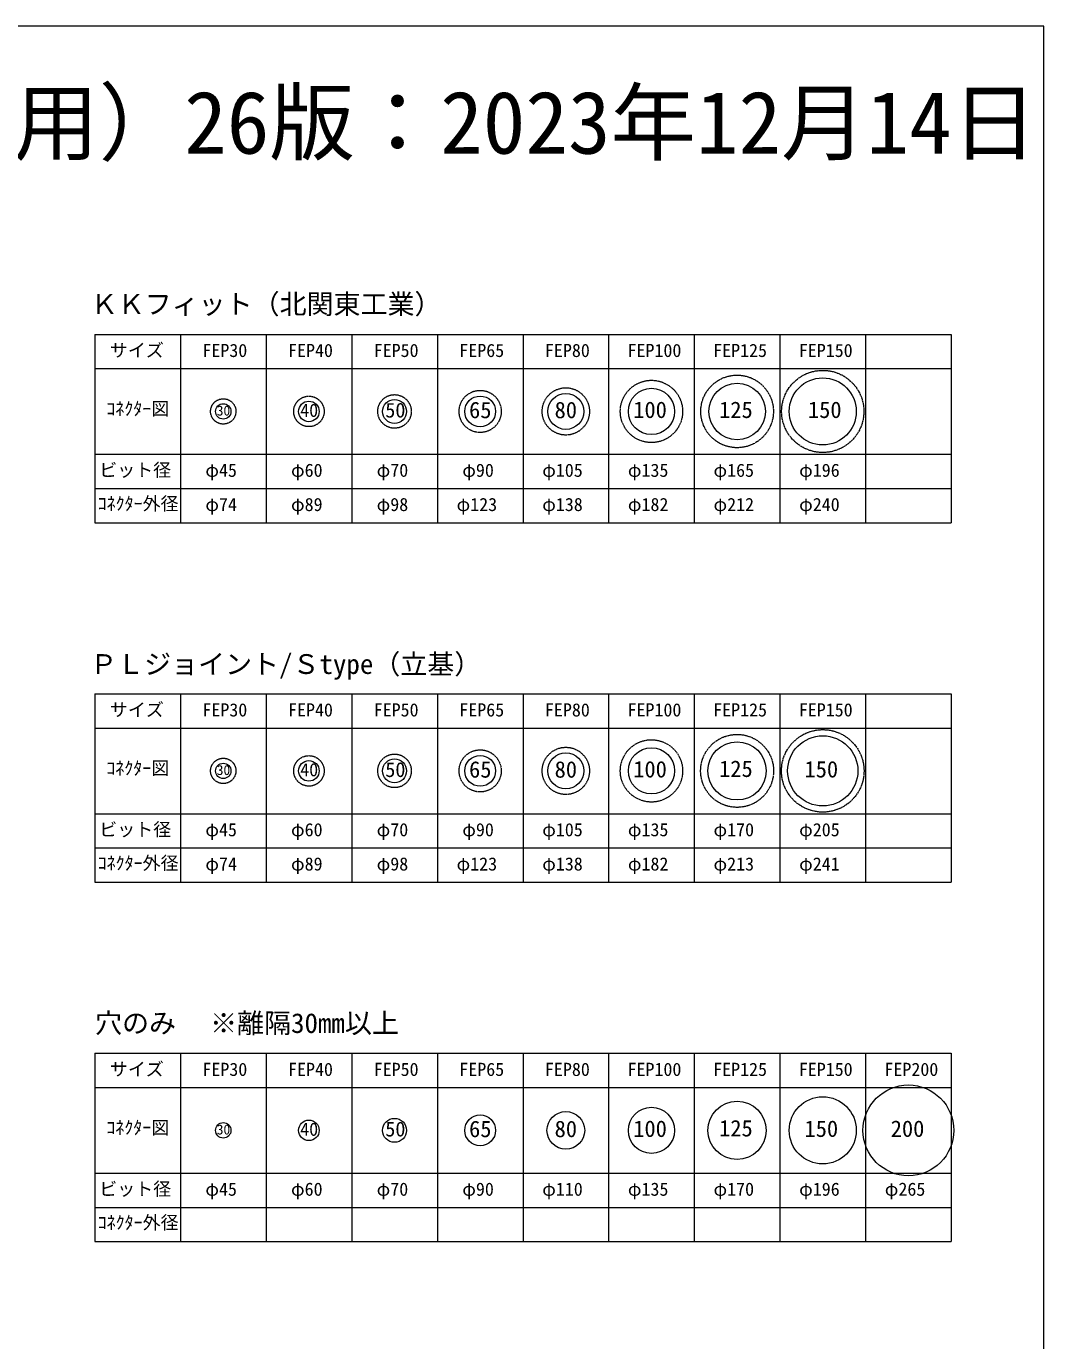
# Model space of a CAD drawing. Units: millimetres, scale not verified. Extents: x -5112 to 5112, y -4200 to 4200.
# Drawn here: x -2142 to 828, y 361 to 4200 of the extents above; entities that cross this region are included whole.
import ezdxf
from ezdxf.enums import TextEntityAlignment as Align

# ---------------------------------------------------------------- set-up
doc = ezdxf.new("R2010")
doc.units = ezdxf.units.MM
doc.header["$LTSCALE"] = 20
doc.linetypes.add('LONG_DASHED1', pattern=[7, 6, -1])
for name, color, linetype, lineweight in [('0-0_D-TTL-TXT', 7, 'Continuous', 9), ('0-1_Defpoints', 7, 'Continuous', 9), ('0-2_D-STR-STR6', 6, 'LONG_DASHED1', 9), ('0-3_D-TTL', 134, 'Continuous', 9)]:
    doc.layers.add(name, color=color, linetype=linetype, lineweight=lineweight)
doc.styles.add('ＭＳ ゴシック', font='')
doc.styles.get('ＭＳ ゴシック').set_extended_font_data('MS Gothic')

# ---------------------------------------------------------------- blocks, each defined once
blk = doc.blocks.new('A$C21E65B2B')
at = {"layer": '0-2_D-STR-STR6'}
blk.add_circle((0, 0), 740, dxfattribs=at)
at = {"layer": '0-2_D-STR-STR6', "linetype": 'Continuous'}
blk.add_circle((0, 0), 450, dxfattribs=at)
blk = doc.blocks.new('A$C50972268')
at = {"layer": '0-2_D-STR-STR6'}
blk.add_circle((0, 0), 890, dxfattribs=at)
at = {"layer": '0-2_D-STR-STR6', "linetype": 'Continuous'}
blk.add_circle((0, 0), 600, dxfattribs=at)
blk = doc.blocks.new('A$C1D2A07AA')
at = {"layer": '0-2_D-STR-STR6'}
blk.add_circle((0, 0), 980, dxfattribs=at)
at = {"layer": '0-2_D-STR-STR6', "linetype": 'Continuous'}
blk.add_circle((0, 0), 700, dxfattribs=at)
blk = doc.blocks.new('A$C0FA833EA')
at = {"layer": '0-2_D-STR-STR6'}
blk.add_circle((0, 0), 1230, dxfattribs=at)
at = {"layer": '0-2_D-STR-STR6', "linetype": 'Continuous'}
blk.add_circle((0, 0), 900, dxfattribs=at)
blk = doc.blocks.new('A$C1E810F1F')
at = {"layer": '0-2_D-STR-STR6'}
blk.add_circle((0, 0), 1380, dxfattribs=at)
at = {"layer": '0-2_D-STR-STR6', "linetype": 'Continuous'}
blk.add_circle((0, 0), 1050, dxfattribs=at)
blk = doc.blocks.new('A$C59C73F7F')
at = {"layer": '0-2_D-STR-STR6'}
blk.add_circle((0, 0), 1820, dxfattribs=at)
at = {"layer": '0-2_D-STR-STR6', "linetype": 'Continuous'}
blk.add_circle((0, 0), 1350, dxfattribs=at)
blk = doc.blocks.new('A$C631B0D92')
at = {"layer": '0-2_D-STR-STR6'}
blk.add_circle((0, 0), 2130, dxfattribs=at)
at = {"layer": '0-2_D-STR-STR6', "linetype": 'Continuous'}
blk.add_circle((0, 0), 1700, dxfattribs=at)
blk = doc.blocks.new('A$C0FA450B6')
at = {"layer": '0-2_D-STR-STR6'}
blk.add_circle((0, 0), 2410, dxfattribs=at)
at = {"layer": '0-2_D-STR-STR6', "linetype": 'Continuous'}
blk.add_circle((0, 0), 2050, dxfattribs=at)
blk = doc.blocks.new('A$C00A7038E')
at = {"layer": '0-2_D-STR-STR6'}
blk.add_circle((0, 0), 740, dxfattribs=at)
at = {"layer": '0-2_D-STR-STR6', "linetype": 'Continuous'}
blk.add_circle((0, 0), 450, dxfattribs=at)
blk = doc.blocks.new('A$C2FC54A61')
at = {"layer": '0-2_D-STR-STR6'}
blk.add_circle((0, 0), 890, dxfattribs=at)
at = {"layer": '0-2_D-STR-STR6', "linetype": 'Continuous'}
blk.add_circle((0, 0), 600, dxfattribs=at)
blk = doc.blocks.new('A$C7E0C273C')
at = {"layer": '0-2_D-STR-STR6'}
blk.add_circle((0, 0), 980, dxfattribs=at)
at = {"layer": '0-2_D-STR-STR6', "linetype": 'Continuous'}
blk.add_circle((0, 0), 700, dxfattribs=at)
blk = doc.blocks.new('A$C20664A66')
at = {"layer": '0-2_D-STR-STR6'}
blk.add_circle((0, 0), 1230, dxfattribs=at)
at = {"layer": '0-2_D-STR-STR6', "linetype": 'Continuous'}
blk.add_circle((0, 0), 900, dxfattribs=at)
blk = doc.blocks.new('A$C71C916B3')
at = {"layer": '0-2_D-STR-STR6'}
blk.add_circle((0, 0), 1820, dxfattribs=at)
at = {"layer": '0-2_D-STR-STR6', "linetype": 'Continuous'}
blk.add_circle((0, 0), 1350, dxfattribs=at)
blk = doc.blocks.new('A$C3C094262')
at = {"layer": '0-3_D-TTL'}
for p, q in [((0, 11000), (50000, 11000)), ((0, 11000), (0, 0)), ((5000, 11000), (5000, 0)), ((10000, 11000), (10000, 0)), ((15000, 11000), (15000, 0)), ((20000, 11000), (20000, 0)), ((25000, 11000), (25000, 0)), ((30000, 11000), (30000, 0)), ((35000, 11000), (35000, 0)), ((40000, 11000), (40000, 0)), ((45000, 11000), (45000, 0)), ((50000, 11000), (50000, 0)), ((0, 9000), (50000, 9000)), ((0, 4000), (50000, 4000)), ((0, 2000), (50000, 2000)), ((0, 0), (50000, 0))]:
    blk.add_line(p, q, dxfattribs=at)
at = {"layer": '0-0_D-TTL-TXT', "style": 'ＭＳ ゴシック'}
for s, height, p in [('ＫＫフィット（北関東工業）', 1155, (-240.2, 11847.5)), ('サイズ', 769.6, (879.1, 9458.7)), ('FEP30', 769.6, (6283.2, 9448.1)), ('FEP40', 769.6, (11283.2, 9448.1)), ('FEP50', 769.6, (16283.2, 9448.1)), ('FEP65', 769.6, (21283.2, 9448.1)), ('FEP80', 769.6, (26283.2, 9448.1)), ('FEP100', 769.6, (31104.3, 9448.1)), ('FEP125', 769.6, (36104.3, 9448.1)), ('FEP150', 769.6, (41104.3, 9448.1)), ('ｺﾈｸﾀｰ図', 769.6, (670.7, 6045.3)), ('ビット径', 769.6, (258.7, 2462.7)), ('φ45', 769.6, (6454.6, 2448.1)), ('φ60', 769.6, (11454.6, 2448.1)), ('φ70', 769.6, (16454.6, 2448.1)), ('φ90', 769.6, (21454.6, 2448.1)), ('φ105', 769.6, (26122.3, 2448.1)), ('φ135', 769.6, (31122.3, 2448.1)), ('φ165', 769.6, (36122.3, 2448.1)), ('φ196', 769.6, (41122.3, 2448.1)), ('ｺﾈｸﾀｰ外径', 769.6, (164.5, 499.5)), ('φ74', 769.6, (6454.6, 448.1)), ('φ89', 769.6, (11454.6, 448.1)), ('φ98', 769.6, (16454.6, 448.1)), ('φ123', 769.6, (21122.3, 448.1)), ('φ138', 769.6, (26122.3, 448.1)), ('φ182', 769.6, (31122.3, 448.1)), ('φ212', 769.6, (36122.3, 448.1)), ('φ240', 769.6, (41122.3, 448.1))]:
    blk.add_text(s, height=height, dxfattribs=at).set_placement(p, align=Align.BOTTOM_LEFT)
blk = doc.blocks.new('A$C18F01740')
at = {"layer": '0-2_D-STR-STR6'}
blk.add_circle((0, 0), 2120, dxfattribs=at)
at = {"layer": '0-2_D-STR-STR6', "linetype": 'Continuous'}
blk.add_circle((0, 0), 1650, dxfattribs=at)
blk = doc.blocks.new('A$C600A2136')
at = {"layer": '0-2_D-STR-STR6'}
blk.add_circle((0, 0), 2400, dxfattribs=at)
at = {"layer": '0-2_D-STR-STR6', "linetype": 'Continuous'}
blk.add_circle((0, 0), 1960, dxfattribs=at)
blk = doc.blocks.new('A$C6DF320C0')
at = {"layer": '0-3_D-TTL'}
for p, q in [((0, 11000), (50000, 11000)), ((0, 11000), (0, 0)), ((5000, 11000), (5000, 0)), ((10000, 11000), (10000, 0)), ((15000, 11000), (15000, 0)), ((20000, 11000), (20000, 0)), ((25000, 11000), (25000, 0)), ((30000, 11000), (30000, 0)), ((35000, 11000), (35000, 0)), ((40000, 11000), (40000, 0)), ((45000, 11000), (45000, 0)), ((50000, 11000), (50000, 0)), ((0, 9000), (50000, 9000)), ((0, 4000), (50000, 4000)), ((0, 2000), (50000, 2000)), ((0, 0), (50000, 0))]:
    blk.add_line(p, q, dxfattribs=at)
at = {"layer": '0-0_D-TTL-TXT', "style": 'ＭＳ ゴシック'}
for s, height, p in [('ＰＬジョイント/Ｓtype（立基）', 1155, (-271.4, 11816.3)), ('サイズ', 769.6, (879.1, 9458.7)), ('FEP30', 769.6, (6283.2, 9448.1)), ('FEP40', 769.6, (11283.2, 9448.1)), ('FEP50', 769.6, (16283.2, 9448.1)), ('FEP65', 769.6, (21283.2, 9448.1)), ('FEP80', 769.6, (26283.2, 9448.1)), ('FEP100', 769.6, (31104.3, 9448.1)), ('FEP125', 769.6, (36104.3, 9448.1)), ('FEP150', 769.6, (41104.3, 9448.1)), ('ｺﾈｸﾀｰ図', 769.6, (670.7, 6045.3)), ('ビット径', 769.6, (258.7, 2462.7)), ('φ45', 769.6, (6454.6, 2448.1)), ('φ60', 769.6, (11454.6, 2448.1)), ('φ70', 769.6, (16454.6, 2448.1)), ('φ90', 769.6, (21454.6, 2448.1)), ('φ105', 769.6, (26122.3, 2448.1)), ('φ135', 769.6, (31122.3, 2448.1)), ('φ170', 769.6, (36122.3, 2448.1)), ('φ205', 769.6, (41122.3, 2448.1)), ('ｺﾈｸﾀｰ外径', 769.6, (164.5, 499.5)), ('φ74', 769.6, (6454.6, 448.1)), ('φ89', 769.6, (11454.6, 448.1)), ('φ98', 769.6, (16454.6, 448.1)), ('φ123', 769.6, (21122.3, 448.1)), ('φ138', 769.6, (26122.3, 448.1)), ('φ182', 769.6, (31122.3, 448.1)), ('φ213', 769.6, (36122.3, 448.1)), ('φ241', 769.6, (41122.3, 448.1))]:
    blk.add_text(s, height=height, dxfattribs=at).set_placement(p, align=Align.BOTTOM_LEFT)
blk = doc.blocks.new('A$C300D579A')
at = {"layer": '0-2_D-STR-STR6'}
blk.add_circle((0, 0), 1380, dxfattribs=at)
at = {"layer": '0-2_D-STR-STR6', "linetype": 'Continuous'}
blk.add_circle((0, 0), 1050, dxfattribs=at)
blk = doc.blocks.new('A$C12527E1D')
at = {"layer": '0-3_D-TTL'}
for p, q in [((0, 11000), (50000, 11000)), ((0, 11000), (0, 0)), ((5000, 11000), (5000, 0)), ((10000, 11000), (10000, 0)), ((15000, 11000), (15000, 0)), ((20000, 11000), (20000, 0)), ((25000, 11000), (25000, 0)), ((30000, 11000), (30000, 0)), ((35000, 11000), (35000, 0)), ((40000, 11000), (40000, 0)), ((45000, 11000), (45000, 0)), ((50000, 11000), (50000, 0)), ((0, 9000), (50000, 9000)), ((0, 4000), (50000, 4000)), ((0, 2000), (50000, 2000)), ((0, 0), (50000, 0))]:
    blk.add_line(p, q, dxfattribs=at)
at = {"layer": '0-0_D-TTL-TXT', "style": 'ＭＳ ゴシック'}
for s, height, p in [('穴のみ', 1155, (15.4, 11847.5)), ('※離隔30mm以上', 1155, (6731.4, 11841.5)), ('サイズ', 769.6, (879.1, 9458.7)), ('FEP30', 769.6, (6283.2, 9448.1)), ('FEP40', 769.6, (11283.2, 9448.1)), ('FEP50', 769.6, (16283.2, 9448.1)), ('FEP65', 769.6, (21283.2, 9448.1)), ('FEP80', 769.6, (26283.2, 9448.1)), ('FEP100', 769.6, (31104.3, 9448.1)), ('FEP125', 769.6, (36104.3, 9448.1)), ('FEP150', 769.6, (41104.3, 9448.1)), ('FEP200', 769.6, (46104.3, 9448.1)), ('ｺﾈｸﾀｰ図', 769.6, (670.7, 6045.3)), ('ビット径', 769.6, (258.7, 2462.7)), ('φ45', 769.6, (6454.6, 2448.1)), ('φ60', 769.6, (11454.6, 2448.1)), ('φ70', 769.6, (16454.6, 2448.1)), ('φ90', 769.6, (21454.6, 2448.1)), ('φ110', 769.6, (26122.3, 2448.1)), ('φ135', 769.6, (31122.3, 2448.1)), ('φ170', 769.6, (36122.3, 2448.1)), ('φ196', 769.6, (41122.3, 2448.1)), ('φ265', 769.6, (46122.3, 2448.1)), ('ｺﾈｸﾀｰ外径', 769.6, (164.5, 499.5))]:
    blk.add_text(s, height=height, dxfattribs=at).set_placement(p, align=Align.BOTTOM_LEFT)

msp = doc.modelspace()

# ---------------------------------------------------------------- linework, layer by layer
at = {"layer": '0-1_Defpoints', "color": 134}
for p, q in [((827.63, 4200.12), (-5112.37, 4200.12)), ((827.63, -4199.88), (827.63, 4200.12))]:
    msp.add_line(p, q, dxfattribs=at)
at = {"layer": '0-2_D-STR-STR6', "linetype": 'Continuous'}
for centre, radius in [((432.63, 975.12), 132.5), ((-317.37, 975.12), 67.5), ((-67.37, 975.12), 85), ((182.63, 975.12), 98), ((-1317.37, 975.12), 30), ((-1067.37, 975.12), 35), ((-817.37, 975.12), 45), ((-567.37, 975.12), 55), ((-1567.37, 975.12), 22.5)]:
    msp.add_circle(centre, radius, dxfattribs=at)

# ---------------------------------------------------------------- block references
at = {"layer": '0-2_D-STR-STR6', "xscale": 0.05, "yscale": 0.05}
for name, p in [('A$C600A2136', (182.63, 3075.12)), ('A$C71C916B3', (-317.37, 3075.12)), ('A$C18F01740', (-67.37, 3075.12)), ('A$C00A7038E', (-1567.37, 3075.12)), ('A$C2FC54A61', (-1317.37, 3075.12)), ('A$C7E0C273C', (-1067.37, 3075.12)), ('A$C20664A66', (-817.37, 3075.12)), ('A$C300D579A', (-567.37, 3075.12)), ('A$C59C73F7F', (-317.37, 2025.12)), ('A$C631B0D92', (-67.37, 2025.12)), ('A$C0FA450B6', (182.63, 2025.12)), ('A$C1D2A07AA', (-1067.37, 2025.12)), ('A$C0FA833EA', (-817.37, 2025.12)), ('A$C1E810F1F', (-567.37, 2025.12)), ('A$C21E65B2B', (-1567.37, 2025.12)), ('A$C50972268', (-1317.37, 2025.12))]:
    msp.add_blockref(name, p, dxfattribs=at)
at = {"layer": '0-3_D-TTL', "xscale": 0.05, "yscale": 0.05}
for name, p in [('A$C3C094262', (-1942.37, 2750.12)), ('A$C6DF320C0', (-1942.37, 1700.12)), ('A$C12527E1D', (-1942.37, 650.12))]:
    msp.add_blockref(name, p, dxfattribs=at)

# ---------------------------------------------------------------- texts
at = {"layer": '0-0_D-TTL-TXT', "style": 'ＭＳ ゴシック'}
msp.add_text('コネクター一覧（お客様用）26版：2023年12月14日', height=182.8, dxfattribs=at).set_placement((-4922.95, 3773.07), align=Align.BOTTOM_LEFT)
at = {"layer": '0-2_D-STR-STR6', "color": 7, "style": 'ＭＳ ゴシック'}
for s, height, p in [('30', 28.89, (-1586.46, 3054.42)), ('40', 38.42, (-1342.68, 3047.71)), ('50', 43.26, (-1094.46, 3044.24)), ('65', 48.09, (-849.85, 3040.89)), ('80', 48.09, (-600.12, 3040.87)), ('100', 48.09, (-370.56, 3041.48)), ('125', 48.09, (-119.91, 3041.48)), ('150', 48.09, (139.44, 3041.48)), ('30', 28.89, (-1586.46, 2004.42)), ('40', 38.42, (-1342.68, 1997.71)), ('50', 43.26, (-1094.46, 1994.24)), ('65', 48.09, (-849.85, 1990.89)), ('80', 48.09, (-600.12, 1990.87)), ('100', 48.09, (-370.56, 1991.48)), ('125', 48.09, (-119.91, 1992.91)), ('150', 48.09, (129.44, 1991.54)), ('50', 43.26, (-1094.46, 944.24)), ('65', 48.09, (-849.85, 940.89)), ('80', 48.09, (-600.12, 940.87)), ('100', 48.09, (-370.56, 941.48)), ('125', 48.09, (-119.91, 942.91)), ('150', 48.09, (129.44, 941.54)), ('200', 48.09, (381.09, 941.54)), ('30', 28.89, (-1586.46, 954.42)), ('40', 38.42, (-1342.68, 947.71))]:
    msp.add_text(s, height=height, dxfattribs=at).set_placement(p, align=Align.BOTTOM_LEFT)

doc.saveas('drawing.dxf')
